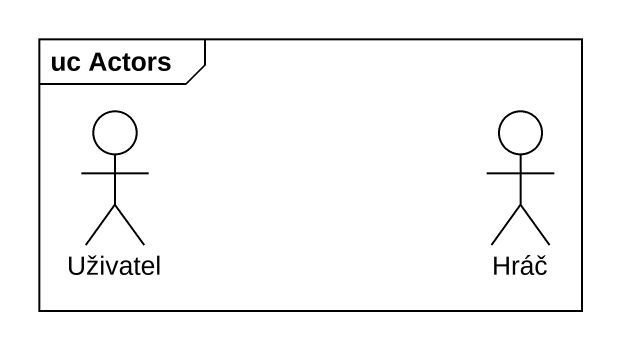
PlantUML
@startuml
mainframe uc Actors
actor Uživatel
actor Hráč
@enduml
